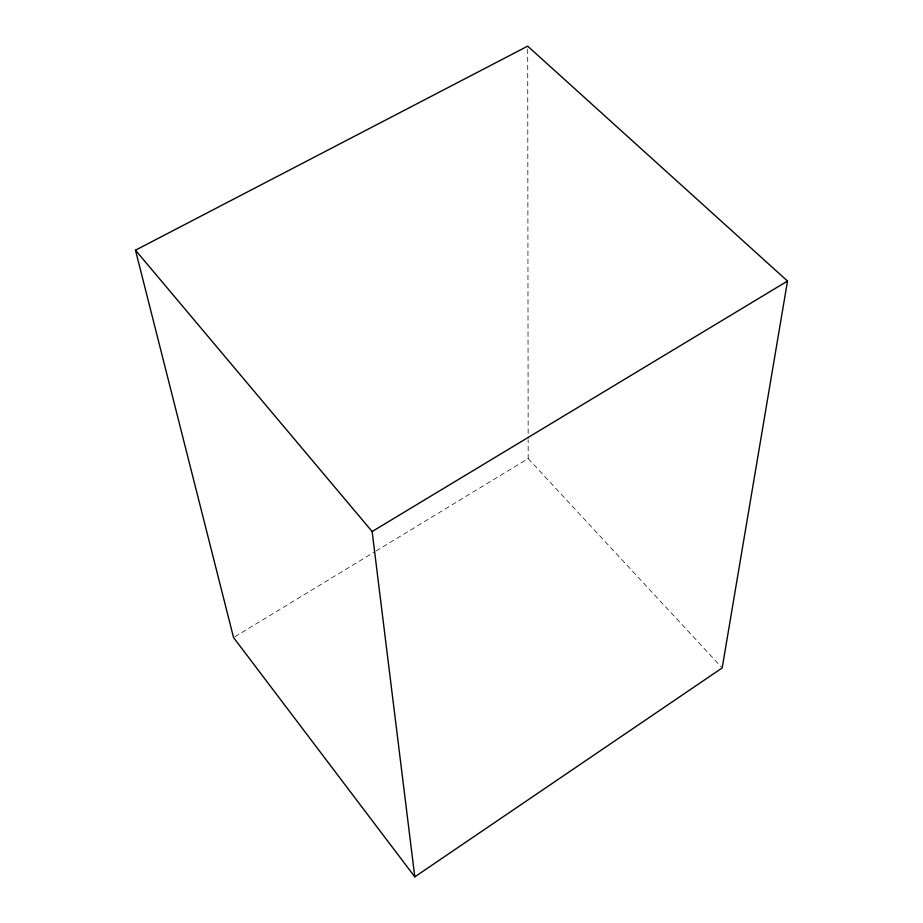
<?xml version="1.0" encoding="UTF-8"?>
<svg xmlns="http://www.w3.org/2000/svg" width="923" height="923" viewBox="0 0 923 923"><rect width="100%" height="100%" fill="white"/><g stroke="black" fill="none" stroke-linecap="round" stroke-linejoin="round"><path stroke-width="0.69" stroke-dasharray="4.62 3.46" d="M234.788 636.824L374.726 551.804M375.949 551.054L528.175 458.581L528.152 439.833M528.175 458.581L721.198 666.879M527.702 49.034L528.152 438.39"/><path stroke-width="1.38" d="M787.515 281.053L722.178 667.929L414.796 876.85L233.554 637.562L135.485 250.191L527.691 46.15L787.515 281.053L372.131 531.533L414.796 876.85M135.485 250.191L372.131 531.533"/></g></svg>
